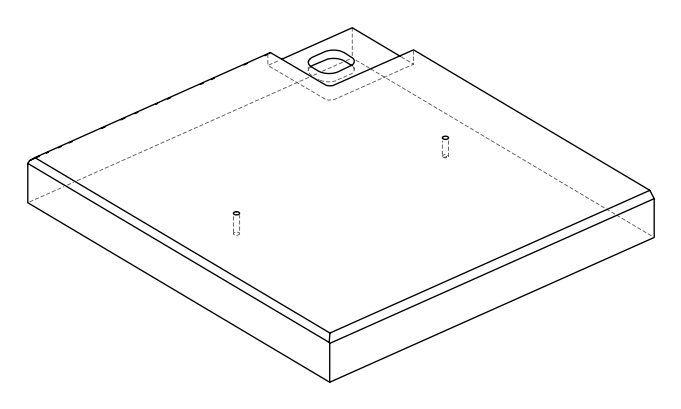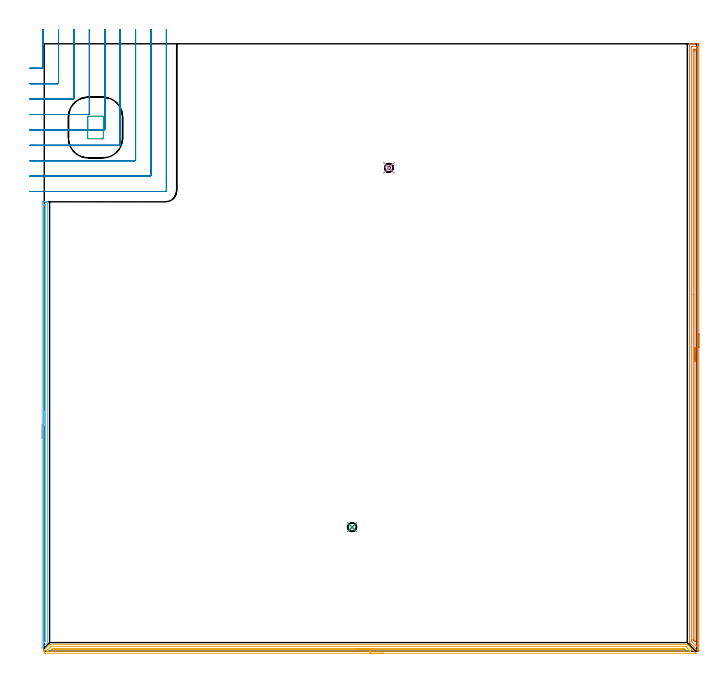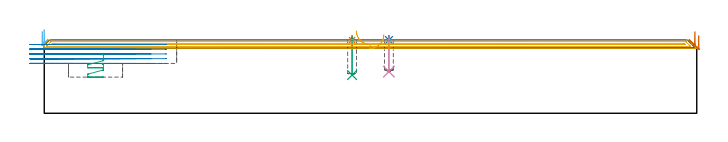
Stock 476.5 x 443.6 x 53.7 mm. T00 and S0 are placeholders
(PLAN: 9 operations, 4 tool changes, 41 min)
(1 SPOT_DRILL | STEP1POCKET | NXT0321_9005460120000 | 0.03 min | 0 mm3)
(2 SPOT_DRILL_1 | STEP1POCKET_1 | NXT0321_9005460120000 | 0.03 min | 0 mm3)
(3 DRILL_BLIND_HOLE_INTO_CENTER | STEP1POCKET | NXT0301_035 | 0.11 min | 795 mm3)
(4 DRILL_BLIND_HOLE_INTO_CENTER_1 | STEP1POCKET_1 | NXT0301_035 | 0.1 min | 715 mm3)
(5 AREA_MILL | FG_CHAMFER_SURFACE | UGT0205_001 | 11.48 min | 9448 mm3)
(6 AREA_MILL_1 | FG_CHAMFER_SURFACE_1 | UGT0205_001 | 5.34 min | 2481 mm3)
(7 AREA_MILL_2 | FG_CHAMFER_SURFACE_2 | UGT0205_001 | 10.76 min | 10475 mm3)
(8 MILL_CORNER_NOTCH_RECTANGULAR | CORNER_NOTCH_RECTANGULAR | UGT0201_133 | Follow Part, ap 3.75, ae 75% | 12.64 min | 192787 mm3)
(9 MILL_RECTANGULAR_POCKET | POCKET_RECTANGULAR_STRAIGHT | UGT0201_006 | Follow Part, ap 7, ae 75% | 0.53 min | 15701 mm3)
(TOOL NXT0321_9005460120000 | NC Spot Drill, 142deg, 12mm, Carbide, Uncoated | D12 PA142 FL30 Z2)
(TOOL NXT0301_035 | Carbide Drill 6.4mm [860.1-0640-032A1-MM 2214] | D6.4 PA140 FL53 Z2)
(TOOL UGT0205_001 | Chamfer Mill 20 x 3 x 45 deg. | D20 FL50 Z2)
(TOOL UGT0201_133 | Carbide End Mill 15.0 | D15 FL30 Z4)
(TOOL UGT0201_006 | End Mill 28 mm | D28 FL25 Z2)
(OP 1 SPOT_DRILL)
G17 G21 G94 G90
T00 M6
G54
G17 G0 G90 X224.8 Y90.6 S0 M3
G43 Z63.7 H0
G94 G81 G98 Z53.425 F250. R56.7
G80
M5
M2
(OP 2 SPOT_DRILL_1)
G17 G21 G94 G90
T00 M6
G54
G17 G0 G90 X251.7 Y353. S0 M3
G43 Z63.7 H0
G94 G81 G98 Z53.425 F250. R56.7
G80
M5
M2
(OP 3 DRILL_BLIND_HOLE_INTO_CENTER)
G17 G21 G94 G90
T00 M6
G54
G17 G0 G90 X224.8 Y90.6 S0 M3
G43 Z63.7 H1
G94 G81 G98 Z27.9 F250. R55.7
G80
M5
M2
(OP 4 DRILL_BLIND_HOLE_INTO_CENTER_1)
G17 G21 G94 G90
T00 M6
G54
G17 G0 G90 X251.7 Y353. S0 M3
G43 Z63.7 H1
G94 G81 G98 Z30.4 F250. R55.7
G80
M5
M2
(OP 5 AREA_MILL)
G17 G21 G94 G90
T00 M6
G54
G17 G0 G90 X247.95 Y-1.5 S1061 M3
G43 Z63.7 H0
Z57.4
G94 G1 X247.912 Z56.528 F250.
X247.798 Z55.664
X247.609 Z54.812
X247.347 Z53.98
X247.013 Z53.174
X246.61 Z52.4
X246.142 Z51.664
X245.61 Z50.972
X245.021 Z50.329
X244.378 Z49.74
X243.686 Z49.208
X242.95 Z48.74
X242.176 Z48.337
X241.37 Z48.003
X240.538 Z47.741
X239.687 Z47.552
X238.822 Z47.438
X237.95 Z47.4
X0.625
X0.428 Y-1.498 Z47.402
X0.003 Y-1.491 Z47.405
X0. Y-1.357 Z47.54
Y-0.119 Z48.775
Y0.765 Z49.663
X0.002 Y0.892 Z49.788
X0.03 Y0.931 Z49.828
X3.859 Y4.759 Z53.657
X3.913 Y4.806 Z53.691
X4.198 Y4.8 Z53.7
X469.017
X469.595 Y4.799 Z53.684
X469.651 Y4.749 Z53.649
X472.752 Y1.65 Z50.547
X475.406 Y-1.004 Z47.892
X475.777 Y-1.377 Z47.523
X475.846 Y-1.446 Z47.454
X475.871 Y-1.472 Z47.428
X475.883 Y-1.494 Z47.405
X475.871 Y-1.5 Z47.4
X237.95
Y-0.086 Z48.814
X2.379 Y-0.085 Z48.815
X2.01 Y-0.079 Z48.821
X2.007 Y0.039 Z48.939
X2.004 Y0.286 Z49.186
X2.01 Y0.434 Z49.334
X2.086 Y0.525 Z49.425
X2.316 Y0.765 Z49.665
X2.364 Y0.814 Z49.714
X4.587 Y3.037 Z51.937
X4.758 Y3.205 Z52.105
X4.897 Y3.338 Z52.238
X4.939 Y3.378 Z52.278
X5.129 Y3.385 Z52.285
X468.372
X468.48 Y3.384 Z52.284
X468.533 Y3.381 Z52.281
X468.555 Y3.379 Z52.279
X468.603 Y3.336 Z52.236
X469.017 Y2.931 Z51.831
X471.185 Y0.765 Z49.665
X471.699 Y0.25 Z49.15
X471.912 Y0.031 Z48.931
X471.998 Y-0.06 Z48.84
X472.011 Y-0.08 Z48.82
X471.978 Y-0.081 Z48.819
X471.885 Y-0.084 Z48.816
X471.699 Y-0.086 Z48.814
X471.665
X237.95
Y1.328 Z50.228
X5.989 Y1.329 Z50.229
X5.418 Y1.33 Z50.23
X5.385 Y1.332 Z50.232
X5.362 Y1.334 Z50.234
X5.379 Y1.368 Z50.268
X5.657 Y1.65 Z50.55
X5.824 Y1.813 Z50.713
X5.989 Y1.964 Z50.864
X6.56 Y1.969 Z50.869
X7.776 Y1.971 Z50.871
X466.336
X466.908 Y1.968 Z50.868
X467.23 Y1.964 Z50.864
X467.537 Y1.952 Z50.852
X467.844 Y1.65 Z50.55
X468.124 Y1.368 Z50.268
X468.144 Y1.335 Z50.235
X468.124 Y1.334 Z50.234
X467.553 Y1.33 Z50.23
X467.23 Y1.329 Z50.229
X466.661 Y1.328 Z50.228
X237.95
X237.078 Z50.267
X236.214 Z50.38
X235.362 Z50.569
X234.53 Z50.832
X233.724 Z51.165
X232.95 Z51.568
X232.214 Z52.037
X231.522 Z52.568
X230.879 Z53.157
X230.29 Z53.801
X229.759 Z54.493
X229.29 Z55.228
X228.887 Z56.002
X228.553 Z56.808
X228.291 Z57.64
X228.102 Z58.492
X227.988 Z59.357
X227.95 Z60.228
G0 Z63.7
M5
M2
(OP 6 AREA_MILL_1)
G17 G21 G94 G90
T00 M6
G54
G17 G0 G90 X-1.5 Y155.3 S1061 M3
G43 Z63.7 H0
Z59.8
G94 G1 Y155.338 Z58.928 F250.
Y155.452 Z58.064
Y155.641 Z57.212
Y155.903 Z56.38
Y156.237 Z55.574
Y156.64 Z54.8
Y157.108 Z54.064
Y157.64 Z53.372
Y158.229 Z52.729
Y158.872 Z52.14
Y159.564 Z51.609
Y160.3 Z51.14
Y161.074 Z50.737
Y161.88 Z50.403
Y162.712 Z50.141
Y163.564 Z49.952
Y164.428 Z49.838
Y165.3 Z49.8
Y327.572
X-1.498 Y328.145 Z49.798
X-1.497 Y328.18 Z49.799
X-1.495 Y328.197 Z49.8
X-1.494 Y328.199 Z49.801
X0.535 Y328.2 Z51.831
X0.896 Z52.192
X1.619 Z52.919
X1.906 Z53.205
X2.336 Y328.193 Z53.628
X2.397 Y328.19 Z53.688
X2.4 Y328.019 Z53.7
Y6.604
X2.394 Y6.303 Z53.688
X2.389 Y6.288 Z53.685
X1.811 Y5.71 Z53.11
X-1.17 Y2.73 Z50.13
X-1.336 Y2.563 Z49.961
X-1.472 Y2.432 Z49.826
X-1.494 Y2.417 Z49.803
X-1.499 Y2.432 Z49.799
X-1.5 Y165.3 Z49.8
X-0.086 Z51.214
Y325.873
X-0.085 Y325.963 Z51.215
X-0.081 Y326.141 Z51.219
X-0.079 Y326.187 Z51.221
X-0.072 Y326.191 Z51.228
X-0.048 Y326.195 Z51.252
X0.004 Y326.198 Z51.304
X0.481 Y326.2 Z51.781
X0.896 Y326.199 Z52.196
X0.956 Y326.198 Z52.256
X0.972 Y326.195 Z52.272
X0.976 Y326.192 Z52.276
X0.979 Y326.17 Z52.279
X0.983 Y326.052 Z52.283
X0.985 Y325.873 Z52.285
X0.986 Y325.784 Z52.286
Y8.303
X0.982 Y7.498 Z52.282
X0.98 Y7.415 Z52.28
X0.974 Y7.336 Z52.274
X0.896 Y7.254 Z52.196
X0.575 Y6.927 Z51.875
X0.004 Y6.354 Z51.304
X-0.039 Y6.313 Z51.261
X-0.073 Y6.284 Z51.227
X-0.078 Y6.282 Z51.222
X-0.08 Y6.287 Z51.22
X-0.083 Y6.336 Z51.217
X-0.085 Y6.515 Z51.215
X-0.086 Y6.604 Z51.214
Y165.3
Y166.172 Z51.252
Y167.036 Z51.366
Y167.888 Z51.555
Y168.72 Z51.817
Y169.526 Z52.151
Y170.3 Z52.554
Y171.036 Z53.023
Y171.728 Z53.554
Y172.371 Z54.143
Y172.96 Z54.786
Y173.492 Z55.478
Y173.96 Z56.214
Y174.363 Z56.988
Y174.697 Z57.794
Y174.959 Z58.626
Y175.148 Z59.478
Y175.262 Z60.343
Y175.3 Z61.214
G0 Z63.7
M5
M2
(OP 7 AREA_MILL_2)
G17 G21 G94 G90
T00 M6
G54
G17 G0 G90 X478. Y231.8 S1061 M3
G43 Z63.7 H0
Z56.8
G94 G1 Y231.762 Z55.928 F250.
Y231.648 Z55.064
Y231.459 Z54.212
Y231.197 Z53.38
Y230.863 Z52.574
Y230.46 Z51.8
Y229.992 Z51.064
Y229.46 Z50.372
Y228.871 Z49.729
Y228.228 Z49.14
Y227.536 Z48.609
Y226.8 Z48.14
Y226.026 Z47.737
Y225.22 Z47.403
Y224.388 Z47.141
Y223.537 Z46.952
Y222.672 Z46.838
Y221.8 Z46.8
Y0.175
X477.997 Y0.091 Z46.803
X477.992 Y0.001 Z46.806
X477.695 Y0. Z47.103
X477.618 Z47.18
X477.415 Y0.004 Z47.384
X477.399 Y0.01 Z47.4
X477.373 Y0.026 Z47.426
X477.179 Y0.219 Z47.617
X477.075 Y0.324 Z47.723
X476.855 Y0.545 Z47.945
X472.651 Y4.748 Z52.146
X472.607 Y4.793 Z52.192
X472.406 Y4.993 Z52.392
X472.359 Y5.04 Z52.438
X472.309 Y5.09 Z52.49
X472.12 Y5.28 Z52.679
X472.067 Y5.332 Z52.73
X472.011 Y5.388 Z52.788
X471.833 Y5.566 Z52.966
X471.774 Y5.624 Z53.022
X471.713 Y5.686 Z53.086
X471.546 Y5.853 Z53.253
X471.482 Y5.916 Z53.314
X471.415 Y5.984 Z53.383
X471.24 Y6.162 Z53.556
X471.098 Y6.305 Z53.683
X471.1 Y6.877 Z53.7
Y443.425
X471.102 Y443.59 Z53.688
X471.247 Y443.597 Z53.545
X471.4 Y443.6 Z53.4
X471.671 Z53.129
X472.359 Z52.436
X473.579 Z51.218
X474.112 Z50.683
X474.722 Z50.073
X477.352 Z47.445
X477.618 Y443.596 Z47.179
X477.992 Y443.59 Z46.805
X477.996 Y443.363 Z46.802
X477.999 Y442.978 Z46.801
X478. Y442.588 Z46.8
Y221.8
X476.586 Z48.214
X476.585 Y4.197 Z48.215
X476.582 Y3.466 Z48.218
X476.579 Y3.303 Z48.221
X476.574 Y3.283 Z48.226
X476.572 Y3.284 Z48.228
X476.548 Y3.303 Z48.252
X472.973 Y6.878 Z51.827
X472.701 Y7.157 Z52.099
X472.521 Y7.342 Z52.279
X472.519 Y7.429 Z52.281
X472.515 Y7.612 Z52.285
Y7.771
X472.514 Y8.507 Z52.286
X472.515 Y441.031 Z52.285
X472.516 Y441.191 Z52.284
X472.521 Y441.557 Z52.279
X472.527 Y441.59 Z52.273
X472.593 Y441.594 Z52.207
X472.7 Y441.598 Z52.1
X472.834 Y441.6 Z51.966
X476.34 Y441.599 Z48.46
X476.52 Y441.595 Z48.28
X476.552 Y441.592 Z48.248
X476.579 Y441.587 Z48.221
X476.58 Y441.546 Z48.22
X476.584 Y441.351 Z48.216
X476.585 Y441.191 Z48.215
X476.586 Y440.455 Z48.214
Y221.8
X475.172 Z49.628
X475.171 Y7.585 Z49.629
X475.17 Y7.398 Z49.63
X475.168 Y7.273 Z49.632
X475.165 Y7.175 Z49.635
X475.16 Y7.151 Z49.64
X475.141 Y7.168 Z49.659
X474.988 Y7.315 Z49.812
X474.528 Y7.771 Z50.272
X474.112 Y8.191 Z50.688
X473.997 Y8.31 Z50.803
X473.942 Y8.37 Z50.858
X473.935 Y8.479 Z50.865
X473.931 Y8.665 Z50.869
X473.929 Y8.851 Z50.871
X473.928 Y260.374 Z50.872
X473.929 Y438.696 Z50.871
X473.934 Y439.403 Z50.866
X473.935 Y439.583 Z50.865
X474.112 Y439.59 Z50.688
X474.799 Y439.596 Z50.001
X474.988 Y439.59 Z49.812
X475.165 Y439.58 Z49.635
X475.168 Y439.403 Z49.632
X475.17 Y439.218 Z49.63
X475.171 Y438.51 Z49.629
Y438.323
X475.172 Y221.8 Z49.628
Y220.928 Z49.667
Y220.064 Z49.78
Y219.212 Z49.969
Y218.38 Z50.232
Y217.574 Z50.565
Y216.8 Z50.968
Y216.064 Z51.437
Y215.372 Z51.968
Y214.729 Z52.557
Y214.14 Z53.201
Y213.609 Z53.893
Y213.14 Z54.628
Y212.737 Z55.402
Y212.403 Z56.208
Y212.141 Z57.04
Y211.952 Z57.892
Y211.838 Z58.757
Y211.8 Z59.628
G0 Z63.7
M5
M2
(OP 8 MILL_CORNER_NOTCH_RECTANGULAR)
G17 G21 G94 G90
T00 M6
G54
G17 G0 G90 X-10.5 Y425.7 S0 M3
G43 Z63.7 H0
Z50.24
G94 G1 X-7.5 F250.
X-1.543 F500.
G3 X-0.8 Y426.443 R0.75
G1 Y451.057
Y454.057 F250.
G0 Z63.7
X-10.5 Y414.45
Z50.24
G1 X-7.5
X9.706 F500.
G3 X10.45 Y415.194 R0.75
G1 Y451.1
Y454.1 F250.
G0 Z63.7
X-10.5 Y403.2
Z50.24
G1 X-7.5
X20.956 F500.
G3 X21.7 Y403.944 R0.75
G1 Y451.1
Y454.1 F250.
G0 Z63.7
X-10.5 Y391.95
Z50.24
G1 X-7.5
X32.206 F500.
G3 X32.95 Y392.694 R0.75
G1 Y451.1
Y454.1 F250.
G0 Z63.7
X-10.5 Y380.7
Z50.24
G1 X-7.5
X43.455 F500.
G3 X44.2 Y381.445 R0.75
G1 Y451.1
Y454.1 F250.
G0 Z63.7
X-10.5 Y369.45
Z50.24
G1 X-7.5
X54.705 F500.
G3 X55.45 Y370.195 R0.75
G1 Y451.1
Y454.1 F250.
G0 Z63.7
X-10.5 Y358.2
Z50.24
G1 X-7.5
X65.955 F500.
G3 X66.7 Y358.945 R0.75
G1 Y451.1
Y454.1 F250.
G0 Z63.7
X-10.5 Y346.95
Z50.24
G1 X-7.5
X77.205 F500.
G3 X77.95 Y347.695 R0.75
G1 Y451.1
Y454.1 F250.
G0 Z63.7
X-10.5 Y335.7
Z50.24
G1 X-7.5
X88.454 F500.
G3 X89.2 Y336.446 R0.75
G1 Y451.1
Y454.1 F250.
G0 Z63.7
X-10.5 Y425.7
Z46.78
G1 X-7.5
X-1.543 F500.
G3 X-0.8 Y426.443 R0.75
G1 Y451.057
Y454.057 F250.
G0 Z63.7
X-10.5 Y414.45
Z46.78
G1 X-7.5
X9.706 F500.
G3 X10.45 Y415.194 R0.75
G1 Y451.1
Y454.1 F250.
G0 Z63.7
X-10.5 Y403.2
Z46.78
G1 X-7.5
X20.956 F500.
G3 X21.7 Y403.944 R0.75
G1 Y451.1
Y454.1 F250.
G0 Z63.7
X-10.5 Y391.95
Z46.78
G1 X-7.5
X32.206 F500.
G3 X32.95 Y392.694 R0.75
G1 Y451.1
Y454.1 F250.
G0 Z63.7
X-10.5 Y380.7
Z46.78
G1 X-7.5
X43.455 F500.
G3 X44.2 Y381.445 R0.75
G1 Y451.1
Y454.1 F250.
G0 Z63.7
X-10.5 Y369.45
Z46.78
G1 X-7.5
X54.705 F500.
G3 X55.45 Y370.195 R0.75
G1 Y451.1
Y454.1 F250.
G0 Z63.7
X-10.5 Y358.2
Z46.78
G1 X-7.5
X65.955 F500.
G3 X66.7 Y358.945 R0.75
G1 Y451.1
Y454.1 F250.
G0 Z63.7
X-10.5 Y346.95
Z46.78
G1 X-7.5
X77.205 F500.
G3 X77.95 Y347.695 R0.75
G1 Y451.1
Y454.1 F250.
G0 Z63.7
X-10.5 Y335.7
Z46.78
G1 X-7.5
X88.454 F500.
G3 X89.2 Y336.446 R0.75
G1 Y451.1
Y454.1 F250.
G0 Z63.7
X-10.5 Y425.7
Z43.32
G1 X-7.5
X-1.543 F500.
G3 X-0.8 Y426.443 R0.75
G1 Y451.057
Y454.057 F250.
G0 Z63.7
X-10.5 Y414.45
Z43.32
G1 X-7.5
X9.706 F500.
G3 X10.45 Y415.194 R0.75
G1 Y451.1
Y454.1 F250.
G0 Z63.7
X-10.5 Y403.2
Z43.32
G1 X-7.5
X20.956 F500.
G3 X21.7 Y403.944 R0.75
G1 Y451.1
Y454.1 F250.
G0 Z63.7
X-10.5 Y391.95
Z43.32
G1 X-7.5
X32.206 F500.
G3 X32.95 Y392.694 R0.75
G1 Y451.1
Y454.1 F250.
G0 Z63.7
X-10.5 Y380.7
Z43.32
G1 X-7.5
X43.455 F500.
G3 X44.2 Y381.445 R0.75
G1 Y451.1
Y454.1 F250.
G0 Z63.7
X-10.5 Y369.45
Z43.32
G1 X-7.5
X54.705 F500.
G3 X55.45 Y370.195 R0.75
G1 Y451.1
Y454.1 F250.
G0 Z63.7
X-10.5 Y358.2
Z43.32
G1 X-7.5
X65.955 F500.
G3 X66.7 Y358.945 R0.75
G1 Y451.1
Y454.1 F250.
G0 Z63.7
X-10.5 Y346.95
Z43.32
G1 X-7.5
X77.205 F500.
G3 X77.95 Y347.695 R0.75
G1 Y451.1
Y454.1 F250.
G0 Z63.7
X-10.5 Y335.7
Z43.32
G1 X-7.5
X88.454 F500.
G3 X89.2 Y336.446 R0.75
G1 Y451.1
Y454.1 F250.
G0 Z63.7
X-10.5 Y425.7
Z39.86
G1 X-7.5
X-1.543 F500.
G3 X-0.8 Y426.443 R0.75
G1 Y451.057
Y454.057 F250.
G0 Z63.7
X-10.5 Y414.45
Z39.86
G1 X-7.5
X9.706 F500.
G3 X10.45 Y415.194 R0.75
G1 Y451.1
Y454.1 F250.
G0 Z63.7
X-10.5 Y403.2
Z39.86
G1 X-7.5
X20.956 F500.
G3 X21.7 Y403.944 R0.75
G1 Y451.1
Y454.1 F250.
G0 Z63.7
X-10.5 Y391.95
Z39.86
G1 X-7.5
X32.206 F500.
G3 X32.95 Y392.694 R0.75
G1 Y451.1
Y454.1 F250.
G0 Z63.7
X-10.5 Y380.7
Z39.86
G1 X-7.5
X43.455 F500.
G3 X44.2 Y381.445 R0.75
G1 Y451.1
Y454.1 F250.
G0 Z63.7
X-10.5 Y369.45
Z39.86
G1 X-7.5
X54.705 F500.
G3 X55.45 Y370.195 R0.75
G1 Y451.1
Y454.1 F250.
G0 Z63.7
X-10.5 Y358.2
Z39.86
G1 X-7.5
X65.955 F500.
G3 X66.7 Y358.945 R0.75
G1 Y451.1
Y454.1 F250.
G0 Z63.7
X-10.5 Y346.95
Z39.86
G1 X-7.5
X77.205 F500.
G3 X77.95 Y347.695 R0.75
G1 Y451.1
Y454.1 F250.
G0 Z63.7
X-10.5 Y335.7
Z39.86
G1 X-7.5
X88.454 F500.
G3 X89.2 Y336.446 R0.75
G1 Y451.1
Y454.1 F250.
G0 Z63.7
X-10.5 Y425.7
Z36.4
G1 X-7.5
X-1.543 F500.
G3 X-0.8 Y426.443 R0.75
G1 Y451.057
Y454.057 F250.
G0 Z63.7
X-10.5 Y414.45
Z36.4
G1 X-7.5
X9.706 F500.
G3 X10.45 Y415.194 R0.75
G1 Y451.1
Y454.1 F250.
G0 Z63.7
X-10.5 Y403.2
Z36.4
G1 X-7.5
X20.956 F500.
G3 X21.7 Y403.944 R0.75
G1 Y451.1
Y454.1 F250.
G0 Z63.7
X-10.5 Y391.95
Z36.4
G1 X-7.5
X32.206 F500.
G3 X32.95 Y392.694 R0.75
G1 Y451.1
Y454.1 F250.
G0 Z63.7
X-10.5 Y380.7
Z36.4
G1 X-7.5
X43.455 F500.
G3 X44.2 Y381.445 R0.75
G1 Y451.1
Y454.1 F250.
G0 Z63.7
X-10.5 Y369.45
Z36.4
G1 X-7.5
X54.705 F500.
G3 X55.45 Y370.195 R0.75
G1 Y451.1
Y454.1 F250.
G0 Z63.7
X-10.5 Y358.2
Z36.4
G1 X-7.5
X65.955 F500.
G3 X66.7 Y358.945 R0.75
G1 Y451.1
Y454.1 F250.
G0 Z63.7
X-10.5 Y346.95
Z36.4
G1 X-7.5
X77.205 F500.
G3 X77.95 Y347.695 R0.75
G1 Y451.1
Y454.1 F250.
G0 Z63.7
X-10.5 Y335.7
Z36.4
G1 X-7.5
X88.454 F500.
G3 X89.2 Y336.446 R0.75
G1 Y451.1
Y454.1 F250.
G0 Z63.7
M5
M2
(OP 9 MILL_RECTANGULAR_POCKET)
G17 G21 G94 G90
T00 M6
G54
G17 G0 G90 X41.853 Y374.3 S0 M3
G43 Z63.7 H0
Z43.05
G94 G1 X42.7 Z42.823 F250.
X42.771 Z42.804
X42.926 Y374.348 Z42.76
X43.057 Y374.443 Z42.717
X43.152 Y374.574 Z42.674
X43.2 Y374.729 Z42.63
Y390.171 Z38.493
X43.152 Y390.326 Z38.449
X43.057 Y390.457 Z38.406
X42.926 Y390.552 Z38.362
X42.771 Y390.6 Z38.319
X32.129 Z35.467
X31.974 Y390.552 Z35.424
X31.843 Y390.457 Z35.381
X31.748 Y390.326 Z35.337
X31.7 Y390.171 Z35.294
Y390.1 Z35.275
Y382.45 Z33.225
Y374.8 F500.
G3 X32.2 Y374.3 R0.5
G1 X42.7
G3 X43.2 Y374.8 R0.5
G1 Y390.1
G3 X42.7 Y390.6 R0.5
G1 X32.2
G3 X31.7 Y390.1 R0.5
G1 Y382.45
Y381.45
G0 X41.853 Y374.3 Z36.225
G1 X42.7 Z35.998 F250.
X42.771 Z35.979
X42.926 Y374.348 Z35.936
X43.057 Y374.443 Z35.892
X43.152 Y374.574 Z35.849
X43.2 Y374.729 Z35.805
Y390.171 Z31.668
X43.152 Y390.326 Z31.624
X43.057 Y390.457 Z31.581
X42.926 Y390.552 Z31.537
X42.771 Y390.6 Z31.494
X32.129 Z28.642
X31.974 Y390.552 Z28.599
X31.843 Y390.457 Z28.556
X31.748 Y390.326 Z28.512
X31.7 Y390.171 Z28.469
Y390.1 Z28.45
Y382.45 Z26.4
Y374.8 F500.
G3 X32.2 Y374.3 R0.5
G1 X42.7
G3 X43.2 Y374.8 R0.5
G1 Y390.1
G3 X42.7 Y390.6 R0.5
G1 X32.2
G3 X31.7 Y390.1 R0.5
G1 Y382.45
Y381.45
G0 Z63.7
M5
M2
